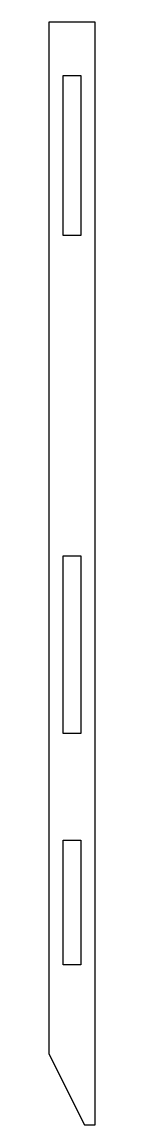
# Model space of a CAD drawing. Header units: millimetres. Extents: x 0 to 13, y 0 to 310.
import ezdxf

# ---------------------------------------------------------------- set-up
doc = ezdxf.new("R2010")
doc.units = ezdxf.units.MM

msp = doc.modelspace()

# ---------------------------------------------------------------- linework, layer by layer
for p, q in [((13, 310), (0, 310)), ((0, 310), (0, 20)), ((13, 0), (13, 310)), ((4, 250), (4, 295)), ((4, 295), (9, 295)), ((9, 295), (9, 250)), ((9, 250), (4, 250)), ((4, 110), (4, 160)), ((4, 160), (9, 160)), ((9, 160), (9, 110)), ((9, 110), (4, 110)), ((4, 45), (4, 80)), ((4, 80), (9, 80)), ((9, 80), (9, 45)), ((9, 45), (4, 45)), ((0, 20), (10, 0)), ((10, 0), (13, 0))]:
    msp.add_line(p, q)

doc.saveas('drawing.dxf')
